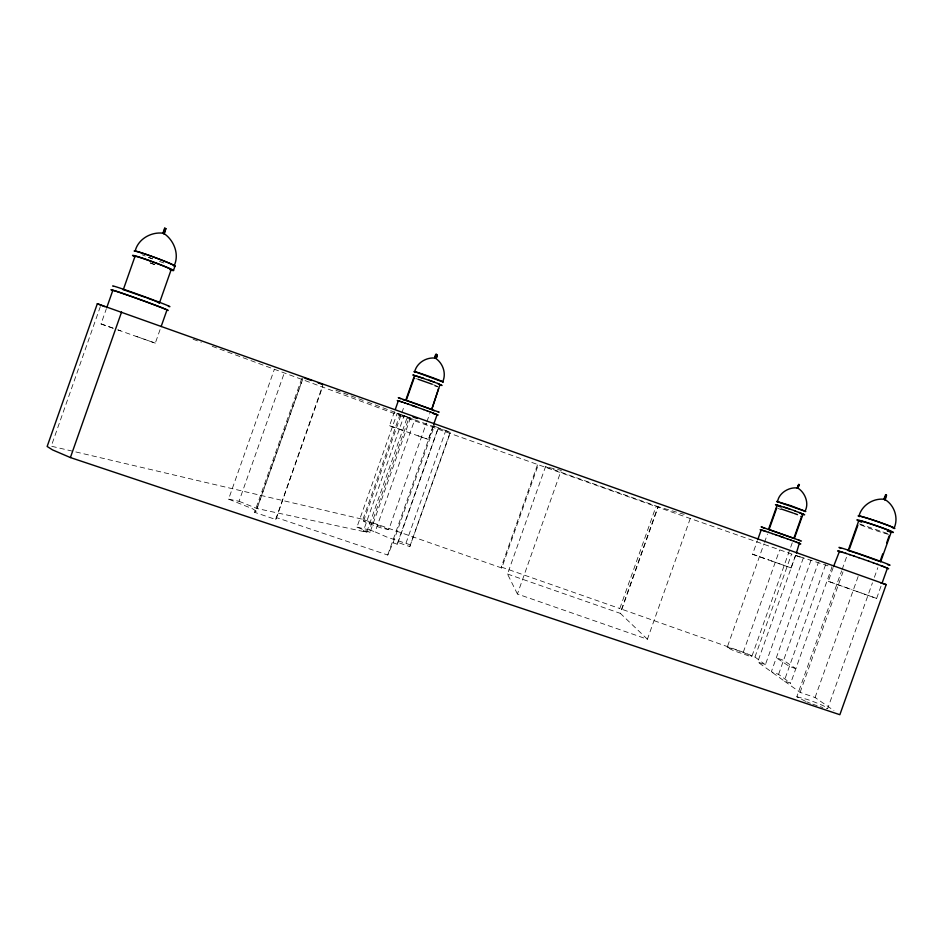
<?xml version="1.0" encoding="UTF-8"?>
<svg xmlns="http://www.w3.org/2000/svg" width="943" height="943" viewBox="0 0 943 943"><rect width="100%" height="100%" fill="white"/><g stroke="black" fill="none" stroke-linecap="round" stroke-linejoin="round"><path stroke-width="0.71" stroke-dasharray="4.71 3.54" d="M301.725 378.591L254.563 512.285L275.769 519.522L322.919 384.838M100.335 306.569L51.252 446.18L362.961 519.357L501.735 567.992L538.312 464.699L537.569 464.522L501.263 567.038L501.735 567.992M112.96 328.176L101.031 323.932L106.217 309.163M117.722 329.861L155.3 343.146L160.169 329.307M302.738 379.169L256.178 511.153L252.547 508.76L228.583 499.142L274.342 369.373M228.583 499.142L239.039 501.275L284.244 373.074M239.039 501.275L256.932 508.501L302.951 378.037M275.769 519.522L322.848 386.1M433.202 425.694L428.334 439.45L391.64 426.46L389.542 425.717L394.41 411.926M370.033 532.359L356.937 527.161L397.121 413.423L410.417 418.067L370.033 532.359L363.397 530.921L404.099 415.722L407.4 416.865L366.638 532.206L256.932 508.501M362.961 519.357L399.643 415.521L209.617 345.35M363.597 521.043L401.341 414.225M401.836 412.834L404.276 405.903M356.937 527.161L369.373 529.895L408.979 417.82L397.121 413.423M410.606 544.924L386.854 537.062L375.102 531.887L414.696 419.847L450.389 432.436L409.781 546.598L398.052 542.508L397.156 544.194L393.078 542.767L387.726 555.026L276.11 517.483M388.74 529.66L375.727 524.261L364.422 520.96A13.261 0.896 19.1 0 0 367.57 523.082L381.455 528.045L388.74 529.66L426.389 423.136M426.884 421.757L429.819 413.458M387.726 555.026L433.415 425.764M393.078 542.767L434.263 426.236L433.898 424.385M397.156 544.194L438.342 427.686L434.263 426.236M398.052 542.508L438.342 427.686M405.985 543.168L445.721 430.798M409.781 546.598L450.247 432.153L438.53 427.992M517.424 594.007L507.499 574.028L545.502 466.75L561.238 470.321L517.424 594.007L647.405 639.236L690.524 517.754M765.362 664.768L754.966 657.035L743.296 652.214L619.799 608.541L655.998 506.521L803.283 558.103L765.362 664.768L757.689 662.01L795.597 555.392L831.962 567.108L790.658 683.203L784.211 680.987L757.689 662.01M621.413 609.708L657.813 507.086M647.405 639.236L620.388 613.398L658.226 506.745L684.182 514.371M795.42 555.722L791.094 567.886L752.561 554.236L757.335 540.799M792.261 542.779L751.795 656.587L750.463 656.434L733.607 650.67L727.171 647.428L764.007 543.769M764.502 542.378L767.449 534.092M743.296 652.214L779.531 550.276M754.966 657.035L791.448 554.413M811.004 560.248L771.339 671.781L778.576 674.351L790.658 683.203M778.576 674.351L818.253 562.806M825.538 564.822L784.211 680.987L800.124 692.374L815.07 697.514L833.954 710.621M881.021 586.086L876.625 598.44L828.272 581.312L833.612 566.319M805.617 701.38L796.823 696.783L841.627 570.869M842.123 569.478L846.555 557.03M800.124 692.374L842.995 571.871M815.07 697.514L858.389 575.784M826.363 708.417L827.73 708.405L872.44 582.833M874.397 577.316L877.839 567.651M254.563 512.285L256.178 511.153M796.823 696.783L806.996 699.352A16.491 1.297 20.5 0 1 823.557 705.859L827.73 708.405M859.497 523.931L888.506 533.879M888.424 534.398L884.947 533.432A16.514 0.672 19 0 1 868.055 527.797L859.603 524.508M101.031 323.932L115.683 329.095M389.542 425.717L403.427 430.609M416.358 378.732L418.362 379.345M434.747 385.946L437.729 386.866M820.198 706.708L822.815 707.545M876.625 598.44L852.885 590.047M828.272 581.312L851.871 589.646M791.094 567.886L771.091 560.814M507.499 574.028L620.388 613.398M752.561 554.236L768.722 559.953M501.263 567.038L619.799 608.541M369.373 529.895L375.102 531.887M795.597 555.392L803.283 558.103M118.123 329.956L120.563 330.816M136.098 336.321L155.3 343.146M408.979 417.82L414.696 419.847M545.502 466.75L658.226 506.745M399.643 415.521L655.998 506.521M418.055 435.796L428.334 439.45M812.748 704.15L817.593 705.883M193.091 339.256L201.354 342.297M335.932 390.296L349.676 395.412M351.044 395.919L366.167 401.541M367.534 402.048L410.417 418.067M433.58 384.756L438.554 386.783M806.807 701.851L810.355 703.254M778.034 508.442L780.969 509.597M363.397 530.921L366.638 532.206M152.495 258.83A20.899 1.026 20.3 0 1 148.77 257.415M145.269 256.036A20.899 1.026 20.3 0 1 142.122 254.751M163.917 262.979A21.819 1.073 20.3 0 1 156.349 260.303M152.389 258.842A21.819 1.073 20.3 0 1 148.511 257.356M154.805 264.688A21.819 1.002 20.3 0 1 149.524 262.732M154.617 264.5A19.367 0.896 20.3 0 1 149.925 262.767M727.183 647.428A13.155 0.849 20.1 0 1 740.597 651.519L745.194 653.299A13.155 0.849 20.1 0 1 751.783 656.576M795.833 668.646L789.397 666.418L776.313 657.79L783.55 660.359L795.833 668.646"/><path stroke-width="1.41" d="M414.637 371.931C416.606 363.208 425.67 357.421 434.393 358.022M97.329 303.729L47.15 446.463L52.549 449.905L70.395 457.555L839.859 714.711L886.184 584.601L97.329 303.729L104.956 306.711M106.689 307.819L112.83 290.361A28.891 0.613 19.9 0 1 142.735 300.569A28.891 0.613 19.9 0 1 166.864 310.011M70.395 457.555L121.6 311.98M164.612 228.289L162.891 233.345L164.165 233.817L165.885 228.76L164.612 228.289L165.921 228.819M163.292 233.522L164.954 228.383M163.717 233.593L165.485 228.583M165.131 229.962L164.165 233.817M158.66 302.762L159.485 302.868L171.19 269.604M173.477 270.429L175.044 265.997M161.147 326.537L166.994 309.929M395.388 409.168L398.3 400.893L400.457 401.518M406.244 400.351L413.588 379.546M434.735 358.151C436.031 348.839 438.672 359.236 434.782 358.151C436.456 359.625 438.236 354.285 436.055 354.438M434.782 358.151L436.09 354.427M434.971 358.257L436.397 354.521M435.348 358.399L436.774 354.662M440.027 384.52L431.682 409.592L438.613 388.551M433.686 424.326L437.092 414.696L435.006 413.812M757.807 539.443L761.154 530.037L762.309 530.308M777.586 501.853C778.411 493.649 788.324 487.048 796.847 487.944M768.498 529.436L777.103 505.2L780.627 506.049M769.417 528.563L776.784 507.829M797.165 488.061C802.293 477.134 794.914 495.924 798.591 484.443L799.44 484.749M797.66 488.262L798.945 484.549M797.648 488.203L799.299 484.678M794.23 537.227L801.633 516.399L800.925 516.34M799.063 512.426L803.012 514.159L794.36 538.477L769.288 529.612M804.957 511.306C809.247 503.821 805.487 493.295 798.485 488.509M796.387 553.022L799.322 543.333M833.612 566.319L839.459 551.407M858.955 516.127C861.631 505.578 872.688 498.281 883.497 499.212M858.814 520.571L848.134 550.594L853.109 552.044M849.502 548.72L857.871 525.204M885.689 494.875C882.4 500.226 885.418 501.959 886.561 495.169L885.489 494.839M884.475 499.601L886.078 495.087L884.522 499.531L883.874 499.354M880.29 560.755L882.754 553.859M886.679 542.814L889.143 535.919M880.597 561.922L891.335 531.758A17.198 0.743 18.9 0 0 872.511 524.508A17.198 0.743 18.9 0 0 859.886 521.243M894.058 528.186C898.655 518.402 894.671 505.684 885.524 499.896M882 583.352L887.375 568.252L886.691 568.122M437.092 414.696L436.208 414.531M777.232 501.617L805.192 511.283M162.361 233.121C150.585 231.954 137.914 239.322 135.132 251.215A20.899 1.026 20.3 0 1 153.037 256.85A20.899 1.026 20.3 0 1 173.547 265.242M123.91 289.89L123.238 289.831L134.99 256.413A19.367 0.896 20.3 0 1 155.123 262.791A19.367 0.896 20.3 0 1 170.318 269.639M801.456 541.046L761.142 526.854L764.997 528.434M804.768 511.365L805.817 511.495L790.871 505.707L776.619 501.405L777.892 502.077M802.092 514.041L803.012 514.159M887.941 568.57L888.671 568.7L880.939 565.611M440.287 385.062L442.055 385.475L437.705 383.506M438.2 412.008L439.143 412.174L398.288 397.628L400.716 398.748M437.187 414.885L438.118 415.061L432.931 413.01M801.562 514.006L804.662 514.737L794.76 510.835M799.346 543.557L800.784 543.922L798.155 542.862M416.252 372.155L442.668 381.856C446.487 373.793 443.127 363.692 436.043 358.611M839.718 551.372L846.284 553.506M843.195 552.515L837.667 550.877L839.482 551.726M125.03 290.232L145.694 297.434M798.532 540.174L800.359 540.74M763.96 530.815L760.141 529.683L762.003 530.473M880.632 582.833L886.184 584.601M781.087 508.949L793.287 513.086M763.076 530.496L766.246 531.569M402.578 402.213L397.274 400.527L398.135 400.987M433.332 413.647L435.595 414.39M845.376 553.164L850.032 554.743M854.452 552.492L858.495 553.836M423.808 378.355L414.507 375.491L405.738 400.292L413.847 402.956M418.362 379.345L432.283 384.249M432.448 410.158L434.346 410.794M765.492 531.286L769.099 532.524M401.765 401.907L405.29 403.121M849.337 554.484L854.323 556.193M784.093 507.075L795.373 510.976M789.739 509.055L775.464 504.635L780.026 506.627M768.498 532.288L772.4 533.644M853.851 556.005L858.955 557.784M404.618 402.873L408.496 404.229M859.757 554.272L879.595 561.427M771.975 533.479L776.03 534.893M858.743 557.678L863.812 559.435M408.001 404.028L423.831 409.627M775.794 534.787L787.735 538.995M863.776 559.458L868.868 561.215M411.761 405.337L415.769 406.751M779.802 536.19L783.833 537.604M414.979 403.345L431.257 409.333M304.848 378.155L311.449 380.5M318.05 382.846L322.011 384.261M413.093 416.971L417.254 418.456M868.562 561.144L873.69 562.936M873.147 562.771L878.098 564.527M787.358 538.889L791.342 540.292M790.788 540.115L794.525 541.459M423.513 409.545L427.568 410.995M884.522 499.531L885.123 499.778M794.348 513.475L797.53 514.654M877.32 564.279L884.958 567.085M427.073 410.83L430.916 412.232M434.617 382.198L412.857 374.89L413.411 375.326M428.924 380.159L439.014 383.931M793.806 541.223L797.141 542.437M146.884 297.87L153.143 300.228M430.244 412.008L433.745 413.293M402.956 399.608L404.842 400.327M796.293 542.142L799.098 543.192M154.251 300.676L159.485 302.868M779.213 506.179L781.146 506.957M885.925 567.533L887.115 568.051M414.083 378.155L414.731 378.579M164.648 233.982C174.29 240.913 179.418 254.586 174.184 265.69A20.899 1.026 20.3 0 1 174.078 265.855M134.99 256.814A21.819 1.002 20.3 0 1 140.578 257.522A21.819 1.002 20.3 0 1 166.994 267.329A21.819 1.002 20.3 0 1 170.164 269.875M134.248 251.109A21.819 1.073 20.3 0 1 156.939 258.252A21.819 1.073 20.3 0 1 174.031 266.067M112.618 290.55A30.424 0.648 19.9 0 1 140.024 299.544A30.424 0.648 19.9 0 1 167.064 310.212M112.818 286.094A30.424 0.731 19.9 0 1 144.22 296.597A30.424 0.731 19.9 0 1 168.42 306.369M893.893 527.95A18.565 0.849 18.9 0 1 893.551 528.186M859.203 516.387A18.565 0.849 18.9 0 1 872.039 519.746A18.565 0.849 18.9 0 1 893.045 527.491M859.391 516.634A19.379 0.884 18.9 0 1 877.226 521.455A19.379 0.884 18.9 0 1 893.092 528.21M861.749 522.198A19.379 0.837 18.9 0 1 862.597 521.243A19.379 0.837 18.9 0 1 888.577 530.178A19.379 0.837 18.9 0 1 887.434 531.039M889.791 531.534A17.198 0.743 18.9 0 1 887.504 530.921M840.708 548.248A27.029 0.601 19.2 0 1 865.214 555.91A27.029 0.601 19.2 0 1 887.528 564.586M414.566 372.037A15.607 0.613 19.7 0 1 427.379 375.774A15.607 0.613 19.7 0 1 443.222 382.174"/></g></svg>
